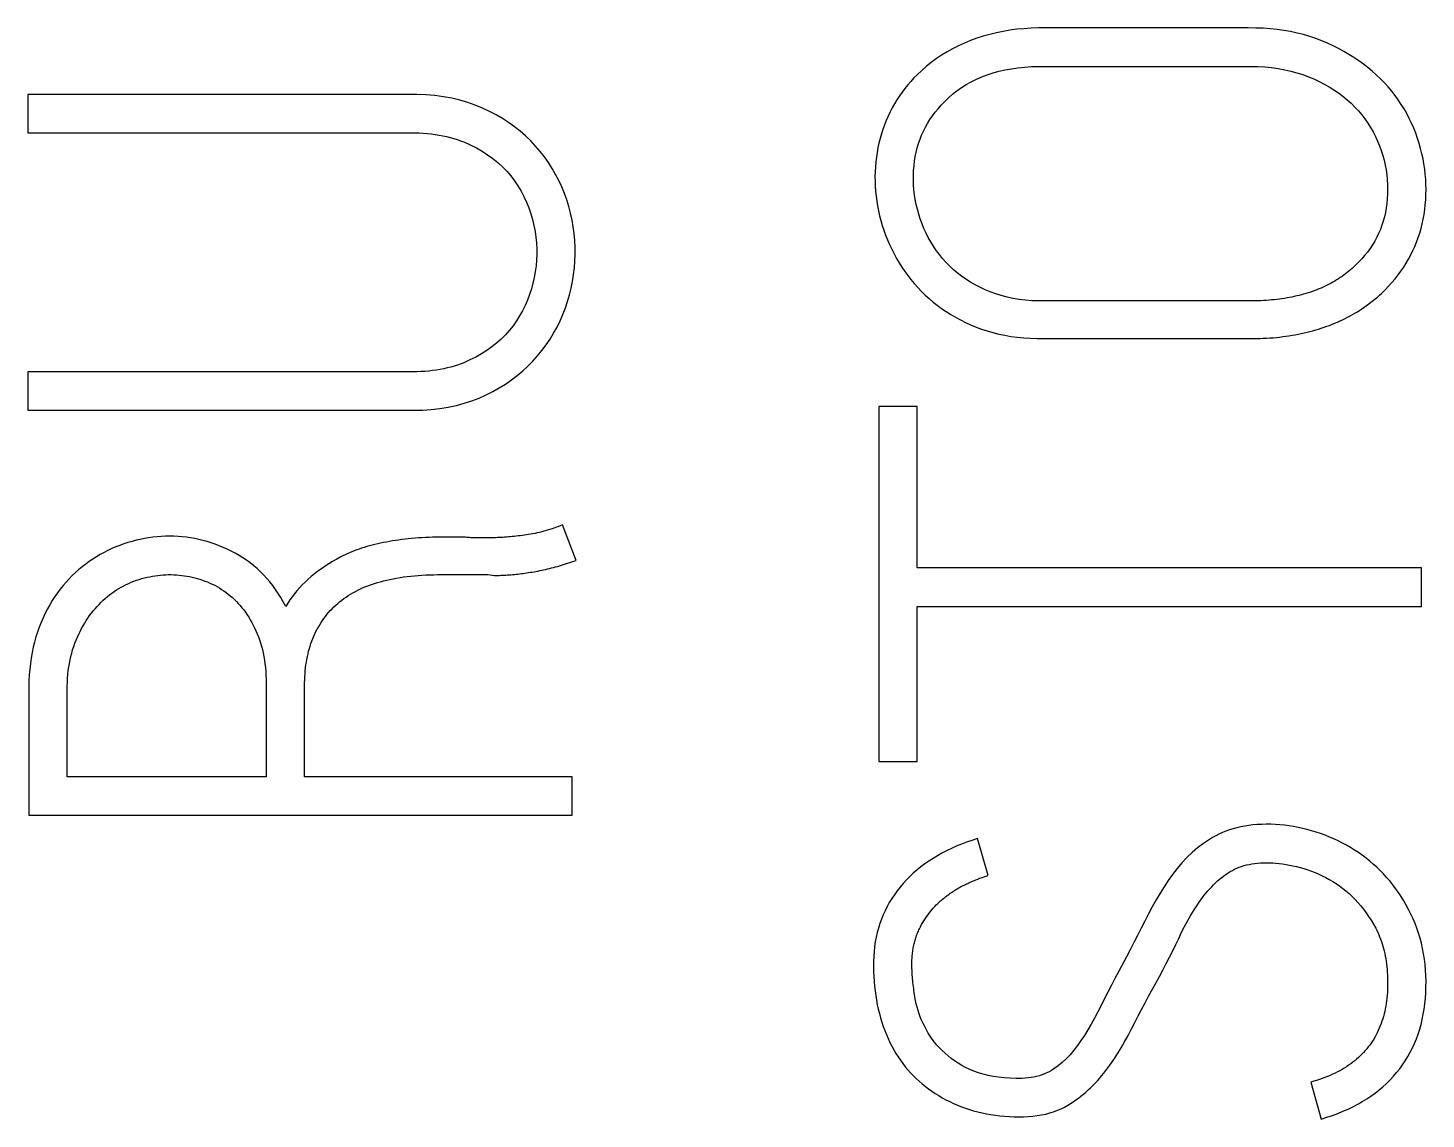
# Model space of a CAD drawing. Header units: inches. Extents: x 9000 to 22395, y 8106 to 17135.
# Drawn here: x 10072.52 to 10081.67, y 8422.01 to 8429.14 of the extents above; entities that cross this region are included whole.
import ezdxf

# ---------------------------------------------------------------- set-up
doc = ezdxf.new("R2010")
doc.units = ezdxf.units.IN
doc.header["$MEASUREMENT"] = 0
doc.layers.add('20500_FRONT_O_LABELING', color=7, linetype='Continuous')

# ---------------------------------------------------------------- blocks, each defined once
blk = doc.blocks.new('A$C21A67833')
at = {"layer": '20500_FRONT_O_LABELING', "linetype": 'Continuous'}
for p, q in [((8.3647, 59.7826), (7.2477, 59.7826)), ((7.2477, 59.7826), (7.2477, 59.6695)), ((10.2382, 59.0636), (10.8442, 59.0636)), ((8.3806, 58.9657), (7.2477, 58.9657)), ((7.2477, 58.9657), (7.2477, 58.8526)), ((9.8654, 58.8636), (9.7523, 58.8636)), ((9.7523, 58.8636), (9.7523, 57.8185)), ((9.8654, 58.3887), (9.8654, 58.8636)), ((7.2477, 58.8526), (8.3817, 58.8526)), ((8.8611, 58.4108), (8.8211, 58.5152)), ((8.4546, 58.3689), (8.6013, 58.3689)), ((8.6013, 58.3689), (8.6215, 58.3666)), ((11.35, 58.3887), (9.8654, 58.3887)), ((11.35, 58.2756), (11.35, 58.3887)), ((9.8654, 58.2756), (11.35, 58.2756)), ((9.8654, 57.8185), (9.8654, 58.2756)), ((7.9489, 58.0499), (7.9489, 57.774)), ((7.25, 58.0208), (7.25, 57.6609)), ((7.3631, 57.774), (7.3631, 58.0292)), ((9.7523, 57.8185), (9.8654, 57.8185)), ((7.9489, 57.774), (7.3631, 57.774)), ((8.85, 57.774), (8.062, 57.774)), ((8.85, 57.6609), (8.85, 57.774)), ((7.25, 57.6609), (8.85, 57.6609)), ((10.0741, 57.4831), (10.0429, 57.592)), ((11.024, 56.8752), (11.0548, 56.7666))]:
    blk.add_line(p, q, dxfattribs=at)
for points in [[(10.8401, 59.978), (10.2671, 59.978), (10.2231, 59.9779), (10.2014, 59.9773), (10.1801, 59.9759), (10.1591, 59.974), (10.1385, 59.9713), (10.1183, 59.968), (10.0984, 59.9639), (10.0788, 59.9592), (10.0596, 59.9539), (10.0408, 59.9478), (10.0223, 59.941), (10.0042, 59.9336), (9.9867, 59.9256), (9.9697, 59.917), (9.9533, 59.9079), (9.9373, 59.8981), (9.9219, 59.8877), (9.907, 59.8768), (9.8926, 59.8653), (9.8787, 59.8532), (9.8654, 59.8405)], [(11.2323, 59.1968), (11.243, 59.2073), (11.2532, 59.2179), (11.263, 59.2287), (11.2723, 59.2398), (11.2812, 59.251), (11.2896, 59.2624), (11.2975, 59.2741), (11.305, 59.2859), (11.312, 59.2979), (11.3186, 59.3101), (11.3248, 59.3226), (11.3305, 59.3352), (11.3357, 59.348), (11.3405, 59.361), (11.3448, 59.3743), (11.3487, 59.3877), (11.3521, 59.4013), (11.355, 59.4151), (11.3575, 59.4291), (11.3596, 59.4433), (11.3612, 59.4577), (11.3624, 59.4723), (11.3631, 59.4872), (11.3633, 59.5022), (11.3631, 59.5173), (11.3624, 59.5324), (11.3612, 59.5475), (11.3594, 59.5626), (11.3572, 59.5777), (11.3545, 59.5928), (11.3512, 59.6079), (11.3474, 59.6229), (11.3431, 59.638), (11.3383, 59.653), (11.3329, 59.6679), (11.327, 59.6828), (11.3207, 59.6974), (11.3138, 59.7118), (11.3064, 59.7259), (11.2986, 59.7397), (11.2903, 59.7532), (11.2814, 59.7665), (11.272, 59.7794), (11.2622, 59.792), (11.2518, 59.8044), (11.2408, 59.8164), (11.2294, 59.8281), (11.2174, 59.8395), (11.205, 59.8505), (11.1922, 59.8612), (11.1789, 59.8714), (11.1651, 59.8813), (11.1509, 59.8909), (11.1363, 59.9), (11.1212, 59.9089), (11.1056, 59.9173), (11.0896, 59.9254), (11.0731, 59.9331), (11.0562, 59.9404), (11.0388, 59.947), (11.021, 59.953), (11.0027, 59.9584), (10.984, 59.9631), (10.9648, 59.9672), (10.9451, 59.9706), (10.925, 59.9733), (10.9045, 59.9755), (10.8835, 59.9769), (10.862, 59.9778), (10.8401, 59.978)], [(9.9454, 59.7605), (9.9571, 59.7721), (9.9694, 59.783), (9.9823, 59.7932), (9.9957, 59.8028), (10.0098, 59.8117), (10.0244, 59.8198), (10.0396, 59.8273), (10.0553, 59.8341), (10.0717, 59.8403), (10.0886, 59.8457), (10.1061, 59.8505), (10.1242, 59.8546), (10.1428, 59.858), (10.1621, 59.8607), (10.1819, 59.8628), (10.2023, 59.8641), (10.2232, 59.8648), (10.2447, 59.8649)], [(10.2447, 59.8649), (10.8473, 59.8649), (10.8684, 59.8644), (10.889, 59.8632), (10.9089, 59.8612), (10.9283, 59.8586), (10.9472, 59.8552), (10.9654, 59.8511), (10.9832, 59.8463), (11.0004, 59.8408), (11.017, 59.8346), (11.0331, 59.8278), (11.0487, 59.8205), (11.0638, 59.8128), (11.0783, 59.8045), (11.0922, 59.7958), (11.1056, 59.7866), (11.1185, 59.777), (11.1307, 59.7668), (11.1425, 59.7563), (11.1536, 59.7452), (11.1642, 59.7339), (11.1741, 59.7222), (11.1834, 59.7102), (11.1921, 59.6978), (11.2002, 59.6852), (11.2076, 59.6722), (11.2145, 59.6588), (11.2207, 59.6452), (11.2263, 59.6312), (11.2313, 59.6171), (11.2357, 59.6029), (11.2396, 59.5888), (11.2428, 59.5746), (11.2455, 59.5603), (11.2475, 59.5461), (11.249, 59.5318), (11.2499, 59.5175), (11.2502, 59.5033), (11.2499, 59.4891), (11.2492, 59.4752), (11.2478, 59.4616), (11.246, 59.4482), (11.2436, 59.4351), (11.2407, 59.4222), (11.2373, 59.4096), (11.2333, 59.3973), (11.2288, 59.3852), (11.2238, 59.3734), (11.2183, 59.3619), (11.2122, 59.3506), (11.2056, 59.3395), (11.1985, 59.3288), (11.1908, 59.3182), (11.1826, 59.308), (11.1739, 59.298), (11.1647, 59.2882), (11.155, 59.2788)], [(9.8654, 59.8405), (9.8558, 59.8308), (9.8465, 59.8208), (9.8376, 59.8105), (9.829, 59.8), (9.8208, 59.7892), (9.813, 59.7781), (9.8056, 59.7667), (9.7985, 59.7551), (9.7918, 59.7431), (9.7855, 59.7309), (9.7796, 59.7184), (9.7741, 59.7057), (9.769, 59.6927), (9.7643, 59.6795), (9.76, 59.6663), (9.7562, 59.6529), (9.7528, 59.6393), (9.7499, 59.6257), (9.7474, 59.6119), (9.7453, 59.598), (9.7436, 59.5839), (9.7424, 59.5697), (9.7416, 59.5554), (9.7412, 59.541), (9.7413, 59.5264), (9.7419, 59.5119), (9.7429, 59.4974), (9.7443, 59.483), (9.7462, 59.4685), (9.7486, 59.4541), (9.7514, 59.4397), (9.7547, 59.4254), (9.7584, 59.411), (9.7626, 59.3967), (9.7673, 59.3825), (9.7724, 59.3682), (9.778, 59.3541), (9.7839, 59.3402), (9.7903, 59.3265), (9.7972, 59.313), (9.8044, 59.2998), (9.8121, 59.2868), (9.8202, 59.2741), (9.8287, 59.2616), (9.8377, 59.2493), (9.8471, 59.2373), (9.8569, 59.2255), (9.8672, 59.214), (9.8778, 59.2028), (9.8889, 59.1919), (9.9004, 59.1815), (9.9123, 59.1714), (9.9247, 59.1617), (9.9374, 59.1523), (9.9506, 59.1434), (9.9642, 59.1348), (9.9782, 59.1266), (9.9926, 59.1188), (10.0075, 59.1113), (10.0228, 59.1042), (10.0386, 59.0976), (10.0547, 59.0916), (10.0713, 59.0861), (10.0882, 59.0813), (10.1056, 59.077), (10.1234, 59.0733), (10.1415, 59.0703), (10.1601, 59.0677), (10.179, 59.0658), (10.1984, 59.0645), (10.2181, 59.0637), (10.2382, 59.0636)], [(8.3817, 58.8526), (8.4087, 58.8534), (8.435, 58.8553), (8.4605, 58.8582), (8.4851, 58.8621), (8.509, 58.8672), (8.532, 58.8733), (8.5542, 58.8804), (8.5757, 58.8887), (8.5963, 58.8979), (8.6162, 58.9079), (8.6353, 58.9186), (8.6537, 58.93), (8.6712, 58.9421), (8.6881, 58.9549), (8.7042, 58.9684), (8.7195, 58.9826), (8.734, 58.9975), (8.7478, 59.0131), (8.7609, 59.0291), (8.7731, 59.0455), (8.7846, 59.0625), (8.7952, 59.0798), (8.8051, 59.0977), (8.8141, 59.116), (8.8223, 59.1347), (8.8297, 59.1539), (8.8362, 59.1733), (8.8419, 59.1929), (8.8468, 59.2125), (8.8509, 59.2322), (8.8541, 59.252), (8.8565, 59.272), (8.858, 59.292), (8.8587, 59.3121), (8.8586, 59.3324), (8.8576, 59.3525), (8.8558, 59.3726), (8.8531, 59.3927), (8.8495, 59.4126), (8.8451, 59.4324), (8.8399, 59.4522), (8.8338, 59.4717), (8.8268, 59.4912), (8.8191, 59.5103), (8.8104, 59.5289), (8.801, 59.5471), (8.7908, 59.5647), (8.7798, 59.5819), (8.7679, 59.5986), (8.7553, 59.6148), (8.7418, 59.6305), (8.7276, 59.6456), (8.7126, 59.6601), (8.6968, 59.6739), (8.6802, 59.687), (8.6628, 59.6994), (8.6447, 59.7112), (8.6257, 59.7222), (8.606, 59.7326), (8.5855, 59.7423), (8.5643, 59.7511), (8.5422, 59.7588), (8.5193, 59.7655), (8.4956, 59.771), (8.471, 59.7755), (8.4457, 59.7789), (8.4195, 59.7812), (8.3925, 59.7824), (8.3647, 59.7826)], [(10.8442, 59.1744), (10.2423, 59.1744), (10.2223, 59.1745), (10.2028, 59.1753), (10.1838, 59.1768), (10.1653, 59.1791), (10.1474, 59.182), (10.1299, 59.1857), (10.113, 59.1901), (10.0965, 59.1952), (10.0806, 59.2011), (10.0651, 59.2076), (10.0502, 59.2146), (10.0357, 59.2222), (10.0219, 59.2302), (10.0085, 59.2388), (9.9957, 59.2478), (9.9834, 59.2572), (9.9717, 59.2672), (9.9606, 59.2776), (9.95, 59.2885), (9.94, 59.2997), (9.9306, 59.3113), (9.9216, 59.3233), (9.9133, 59.3355), (9.9055, 59.3481), (9.8982, 59.3611), (9.8915, 59.3743), (9.8853, 59.3879), (9.8796, 59.4018), (9.8746, 59.416), (9.87, 59.4301), (9.8661, 59.4444), (9.8627, 59.4586), (9.8599, 59.4729), (9.8577, 59.4872), (9.856, 59.5015), (9.8549, 59.5158), (9.8544, 59.5301), (9.8544, 59.5444), (9.855, 59.5585), (9.8561, 59.5723), (9.8577, 59.5859), (9.8599, 59.5993), (9.8625, 59.6124), (9.8657, 59.6252), (9.8695, 59.6378), (9.8737, 59.6502), (9.8785, 59.6623), (9.8838, 59.6742), (9.8896, 59.6858), (9.896, 59.6972), (9.9029, 59.7084), (9.9103, 59.7193), (9.9183, 59.73), (9.9268, 59.7404), (9.9358, 59.7506), (9.9454, 59.7605)], [(7.2477, 59.6695), (8.3741, 59.6695), (8.3868, 59.6694), (8.3992, 59.669), (8.4114, 59.6683), (8.4234, 59.6673), (8.4352, 59.6661), (8.4467, 59.6646), (8.458, 59.6627), (8.4691, 59.6607), (8.48, 59.6583), (8.4906, 59.6557), (8.501, 59.6527), (8.5112, 59.6496), (8.5211, 59.6461), (8.5309, 59.6424), (8.5497, 59.6341), (8.5677, 59.6251), (8.5847, 59.6154), (8.6009, 59.605), (8.6163, 59.5938), (8.6307, 59.582), (8.6443, 59.5694), (8.657, 59.5561), (8.6689, 59.5423), (8.6799, 59.5279), (8.6901, 59.513), (8.6994, 59.4976), (8.7079, 59.4817), (8.7154, 59.4653), (8.7221, 59.4484), (8.7279, 59.4311), (8.7329, 59.4138), (8.737, 59.3965), (8.7404, 59.3793), (8.7429, 59.3622), (8.7446, 59.3451), (8.7455, 59.3281), (8.7456, 59.3112), (8.7449, 59.2942), (8.7434, 59.2774), (8.7412, 59.2605), (8.7382, 59.2437), (8.7344, 59.2269), (8.7298, 59.2102), (8.7244, 59.1935), (8.7183, 59.177), (8.7113, 59.161), (8.7036, 59.1455), (8.6951, 59.1304), (8.6858, 59.1158), (8.6757, 59.1017), (8.6649, 59.0881), (8.6532, 59.0749), (8.6407, 59.0623), (8.6274, 59.0504), (8.6133, 59.0392), (8.5984, 59.0286), (8.5827, 59.0187), (8.5662, 59.0094), (8.5489, 59.0007), (8.5307, 58.9928), (8.5118, 58.9858), (8.502, 58.9827), (8.4921, 58.9799), (8.4819, 58.9773), (8.4715, 58.975), (8.4609, 58.9729), (8.45, 58.9711), (8.439, 58.9696), (8.4278, 58.9683), (8.4163, 58.9673), (8.4046, 58.9665), (8.3927, 58.966), (8.3806, 58.9657)], [(11.155, 59.2788), (11.1504, 59.2745), (11.1457, 59.2702), (11.141, 59.2661), (11.1362, 59.2621), (11.1313, 59.2582), (11.1263, 59.2543), (11.1213, 59.2505), (11.1161, 59.2469), (11.1109, 59.2433), (11.1056, 59.2398), (11.1002, 59.2364), (11.0947, 59.2331), (11.0892, 59.2299), (11.0836, 59.2268), (11.0779, 59.2237), (11.0721, 59.2208), (11.0662, 59.2179), (11.0603, 59.2152), (11.0542, 59.2125), (11.0481, 59.2099), (11.0419, 59.2074), (11.0356, 59.205), (11.0293, 59.2027), (11.0229, 59.2005), (11.0163, 59.1984), (11.0097, 59.1963), (11.0031, 59.1944), (10.9963, 59.1925), (10.9895, 59.1908), (10.9825, 59.1891), (10.9755, 59.1875), (10.9685, 59.186), (10.9613, 59.1846), (10.9541, 59.1833), (10.9467, 59.1821), (10.9393, 59.1809), (10.9318, 59.1799), (10.9243, 59.1789), (10.9166, 59.1781), (10.9089, 59.1773), (10.9011, 59.1766), (10.8932, 59.176), (10.8852, 59.1755), (10.8772, 59.1751), (10.8691, 59.1748), (10.8609, 59.1746), (10.8526, 59.1745), (10.8442, 59.1744)], [(10.8442, 59.0636), (10.8543, 59.0636), (10.8643, 59.0638), (10.8743, 59.0641), (10.8841, 59.0645), (10.8939, 59.065), (10.9036, 59.0657), (10.9132, 59.0664), (10.9227, 59.0673), (10.9321, 59.0683), (10.9415, 59.0694), (10.9507, 59.0706), (10.9599, 59.0719), (10.969, 59.0734), (10.978, 59.0749), (10.9869, 59.0766), (10.9957, 59.0784), (11.0045, 59.0803), (11.0131, 59.0823), (11.0217, 59.0845), (11.0302, 59.0867), (11.0386, 59.0891), (11.0469, 59.0916), (11.0551, 59.0942), (11.0632, 59.0969), (11.0713, 59.0998), (11.0793, 59.1027), (11.0871, 59.1058), (11.0949, 59.109), (11.1026, 59.1123), (11.1102, 59.1157), (11.1178, 59.1192), (11.1252, 59.1229), (11.1325, 59.1266), (11.1398, 59.1305), (11.147, 59.1345), (11.1541, 59.1386), (11.1611, 59.1428), (11.168, 59.1471), (11.1748, 59.1516), (11.1816, 59.1562), (11.1882, 59.1608), (11.1948, 59.1656), (11.2013, 59.1706), (11.2076, 59.1756), (11.2139, 59.1807), (11.2202, 59.186), (11.2263, 59.1914), (11.2323, 59.1968)], [(8.8211, 58.5152), (8.8141, 58.5125), (8.8072, 58.5099), (8.8003, 58.5074), (8.7935, 58.5051), (8.7867, 58.5029), (8.78, 58.5008), (8.7733, 58.4988), (8.7666, 58.4969), (8.7601, 58.4951), (8.7535, 58.4934), (8.747, 58.4919), (8.7406, 58.4904), (8.7342, 58.4891), (8.7279, 58.4879), (8.7216, 58.4868), (8.7154, 58.4858), (8.7092, 58.4849), (8.7031, 58.4841), (8.697, 58.4834), (8.6911, 58.4827), (8.6852, 58.482), (8.6793, 58.4814), (8.6735, 58.4809), (8.6678, 58.4804), (8.6622, 58.4799), (8.6566, 58.4794), (8.651, 58.4791), (8.6456, 58.4787), (8.6402, 58.4784), (8.6348, 58.4781), (8.6296, 58.4779), (8.6244, 58.4777), (8.6192, 58.4776), (8.6141, 58.4775), (8.6091, 58.4775)], [(8.0064, 58.2756), (7.9994, 58.2887), (7.992, 58.3014), (7.9844, 58.3136), (7.9764, 58.3254), (7.9681, 58.3367), (7.9596, 58.3476), (7.9507, 58.358), (7.9415, 58.368), (7.9321, 58.3776), (7.9223, 58.3867), (7.9123, 58.3953), (7.9019, 58.4035), (7.8913, 58.4113), (7.8804, 58.4187), (7.8692, 58.4256), (7.8577, 58.432), (7.8461, 58.4381), (7.8343, 58.4438), (7.8226, 58.4491), (7.8108, 58.4539), (7.7989, 58.4584), (7.787, 58.4625), (7.775, 58.4662), (7.763, 58.4696), (7.7509, 58.4725), (7.7388, 58.475), (7.7266, 58.4771), (7.7143, 58.4789), (7.7021, 58.4803), (7.6897, 58.4812), (7.6773, 58.4818), (7.6649, 58.482), (7.6524, 58.4818), (7.64, 58.4813), (7.6276, 58.4803), (7.6153, 58.479), (7.603, 58.4773), (7.5907, 58.4752), (7.5785, 58.4728), (7.5663, 58.47), (7.5542, 58.4668), (7.5421, 58.4633), (7.5301, 58.4593), (7.5181, 58.455), (7.5062, 58.4504), (7.4945, 58.4454), (7.483, 58.44), (7.4716, 58.4343), (7.4605, 58.4282), (7.4495, 58.4217), (7.4387, 58.4149), (7.4282, 58.4077), (7.4178, 58.4002), (7.4076, 58.3923), (7.3977, 58.384), (7.3879, 58.3753), (7.3783, 58.3663), (7.369, 58.3568), (7.36, 58.3471), (7.3512, 58.3369), (7.3428, 58.3264), (7.3347, 58.3155), (7.3268, 58.3042), (7.3193, 58.2925), (7.3121, 58.2804), (7.3052, 58.268), (7.2986, 58.2552), (7.2924, 58.2419), (7.2864, 58.2283), (7.2809, 58.2143), (7.2758, 58.2), (7.2712, 58.1854), (7.267, 58.1704), (7.2633, 58.1551), (7.26, 58.1395), (7.2572, 58.1235), (7.2548, 58.1072), (7.2529, 58.0906), (7.2515, 58.0737), (7.2506, 58.0564), (7.2501, 58.0387), (7.25, 58.0208)], [(8.5282, 58.4797), (8.483, 58.4797), (8.4717, 58.4797), (8.4607, 58.4795), (8.4497, 58.4793), (8.4389, 58.479), (8.4283, 58.4786), (8.4178, 58.4781), (8.4074, 58.4775), (8.3972, 58.4768), (8.3871, 58.476), (8.3772, 58.4751), (8.3674, 58.4742), (8.3577, 58.4731), (8.3482, 58.472), (8.3388, 58.4708), (8.3296, 58.4694), (8.3205, 58.468), (8.3116, 58.4665), (8.3028, 58.4649), (8.2941, 58.4632), (8.2856, 58.4615), (8.2772, 58.4596), (8.269, 58.4577), (8.2609, 58.4556), (8.253, 58.4535), (8.2452, 58.4513), (8.2375, 58.449), (8.23, 58.4465), (8.2226, 58.4441), (8.2154, 58.4415), (8.2083, 58.4388), (8.2013, 58.436), (8.1945, 58.4332), (8.1878, 58.4303), (8.1813, 58.4272), (8.1749, 58.4241), (8.1687, 58.4209), (8.1565, 58.4143), (8.1447, 58.4076), (8.1333, 58.4006), (8.1222, 58.3935), (8.1116, 58.3862), (8.1012, 58.3788), (8.0913, 58.3711), (8.0818, 58.3633), (8.0726, 58.3553), (8.0637, 58.3472), (8.0553, 58.3388), (8.0472, 58.3303), (8.0395, 58.3216), (8.0321, 58.3128), (8.0252, 58.3037), (8.0186, 58.2945), (8.0123, 58.2852), (8.0064, 58.2756)], [(8.6091, 58.4775), (8.5678, 58.4775), (8.5596, 58.4775), (8.5516, 58.4777), (8.5476, 58.4779), (8.5436, 58.4782), (8.5397, 58.4785), (8.5358, 58.4788), (8.532, 58.4792), (8.5282, 58.4797)], [(8.6215, 58.3666), (8.6261, 58.3666), (8.6308, 58.3667), (8.6355, 58.3668), (8.6402, 58.367), (8.645, 58.3672), (8.6498, 58.3674), (8.6547, 58.3677), (8.6596, 58.368), (8.6645, 58.3684), (8.6695, 58.3688), (8.6745, 58.3692), (8.6796, 58.3697), (8.6847, 58.3702), (8.6898, 58.3708), (8.695, 58.3714), (8.7002, 58.372), (8.7054, 58.3727), (8.7107, 58.3734), (8.716, 58.3742), (8.7214, 58.375), (8.7268, 58.3758), (8.7322, 58.3767), (8.7377, 58.3776), (8.7432, 58.3786), (8.7488, 58.3796), (8.7544, 58.3807), (8.76, 58.3819), (8.7656, 58.3831), (8.7713, 58.3844), (8.777, 58.3857), (8.7828, 58.3871), (8.7886, 58.3886), (8.7945, 58.3901), (8.8003, 58.3917), (8.8062, 58.3933), (8.8122, 58.395), (8.8182, 58.3968), (8.8242, 58.3986), (8.8302, 58.4005), (8.8363, 58.4024), (8.8425, 58.4044), (8.8486, 58.4065), (8.8548, 58.4086), (8.8611, 58.4108)], [(7.3631, 58.0292), (7.3633, 58.041), (7.3637, 58.0527), (7.3643, 58.0641), (7.3653, 58.0754), (7.3665, 58.0864), (7.3679, 58.0972), (7.3697, 58.1078), (7.3717, 58.1181), (7.374, 58.1283), (7.3765, 58.1382), (7.3793, 58.148), (7.3824, 58.1575), (7.3858, 58.1668), (7.3894, 58.1758), (7.3932, 58.1847), (7.3972, 58.1933), (7.4013, 58.2017), (7.4056, 58.21), (7.4101, 58.218), (7.4147, 58.2258), (7.4194, 58.2335), (7.4243, 58.2409), (7.4293, 58.2482), (7.4345, 58.2552), (7.4399, 58.2621), (7.4454, 58.2687), (7.4511, 58.2752), (7.4569, 58.2815), (7.4629, 58.2876), (7.4689, 58.2935), (7.4752, 58.2991), (7.4815, 58.3046), (7.488, 58.3098), (7.4946, 58.3147), (7.5013, 58.3195), (7.5082, 58.324), (7.5152, 58.3283), (7.5223, 58.3324), (7.5295, 58.3362), (7.5369, 58.3399), (7.5444, 58.3433), (7.552, 58.3465), (7.5597, 58.3494), (7.5674, 58.3522), (7.5752, 58.3548), (7.583, 58.3571), (7.5908, 58.3593), (7.5986, 58.3612), (7.6064, 58.3629), (7.6142, 58.3644), (7.6221, 58.3657), (7.6299, 58.3668), (7.6378, 58.3676), (7.6456, 58.3682), (7.6535, 58.3687), (7.6614, 58.3689), (7.6692, 58.3689), (7.6771, 58.3686), (7.6849, 58.3682), (7.6926, 58.3676), (7.7004, 58.3668), (7.7081, 58.3658), (7.7157, 58.3645), (7.7234, 58.3631), (7.731, 58.3615), (7.7386, 58.3596), (7.7461, 58.3576), (7.7536, 58.3553), (7.7611, 58.3529), (7.7686, 58.3502), (7.776, 58.3474), (7.7833, 58.3443), (7.7904, 58.341), (7.7974, 58.3375), (7.8043, 58.3338), (7.8111, 58.3298), (7.8178, 58.3256), (7.8243, 58.3212), (7.8308, 58.3166), (7.8371, 58.3118), (7.8433, 58.3067), (7.8494, 58.3014), (7.8553, 58.2959), (7.8612, 58.2902), (7.8669, 58.2842), (7.8724, 58.278), (7.8778, 58.2716), (7.883, 58.265), (7.888, 58.2582), (7.8929, 58.2511), (7.8976, 58.2438), (7.9021, 58.2363), (7.9065, 58.2285), (7.9107, 58.2205), (7.9148, 58.2123), (7.9187, 58.2039), (7.9224, 58.1952), (7.926, 58.1863), (7.9293, 58.1772), (7.9324, 58.1678), (7.9352, 58.1582), (7.9378, 58.1484), (7.94, 58.1383), (7.9421, 58.1281), (7.9438, 58.1176), (7.9453, 58.1068), (7.9466, 58.0959), (7.9475, 58.0847), (7.9482, 58.0733), (7.9487, 58.0617), (7.9489, 58.0499)], [(8.062, 57.774), (8.062, 58.0323), (8.0621, 58.0507), (8.0623, 58.0597), (8.0627, 58.0686), (8.0633, 58.0774), (8.0641, 58.0861), (8.065, 58.0947), (8.0661, 58.1031), (8.0673, 58.1114), (8.0687, 58.1196), (8.0703, 58.1277), (8.0721, 58.1356), (8.074, 58.1434), (8.0761, 58.1511), (8.0784, 58.1587), (8.0808, 58.1662), (8.0834, 58.1735), (8.0862, 58.1807), (8.0892, 58.1878), (8.0923, 58.1947), (8.0956, 58.2015), (8.0991, 58.2082), (8.1027, 58.2148), (8.1065, 58.2213), (8.1105, 58.2276), (8.1146, 58.2338), (8.1189, 58.2399), (8.1234, 58.2459), (8.128, 58.2517), (8.1328, 58.2575), (8.1378, 58.263), (8.143, 58.2685), (8.1483, 58.2739), (8.1538, 58.2791), (8.1595, 58.2842), (8.1653, 58.2892), (8.1714, 58.294), (8.1776, 58.2986), (8.1841, 58.3031), (8.1907, 58.3075), (8.1975, 58.3117), (8.2045, 58.3158), (8.2117, 58.3197), (8.2191, 58.3235), (8.2267, 58.3271), (8.2345, 58.3306), (8.2425, 58.3339), (8.2507, 58.337), (8.259, 58.3401), (8.2676, 58.3429), (8.2763, 58.3456), (8.2853, 58.3482), (8.2944, 58.3506), (8.3037, 58.3529), (8.3133, 58.355), (8.323, 58.357), (8.3329, 58.3588), (8.343, 58.3605), (8.3533, 58.362), (8.3638, 58.3634), (8.3745, 58.3646), (8.3853, 58.3656), (8.3964, 58.3666), (8.4076, 58.3673), (8.4191, 58.3679), (8.4307, 58.3684), (8.4426, 58.3687), (8.4546, 58.3689)], [(11.0548, 56.7666), (11.0715, 56.7718), (11.0877, 56.7773), (11.1035, 56.7831), (11.1188, 56.7894), (11.1337, 56.7959), (11.1481, 56.8029), (11.1621, 56.8102), (11.1756, 56.8179), (11.1886, 56.8259), (11.2012, 56.8343), (11.2133, 56.8431), (11.225, 56.8522), (11.2363, 56.8617), (11.2471, 56.8715), (11.2574, 56.8818), (11.2673, 56.8924), (11.2768, 56.9033), (11.2858, 56.9146), (11.2943, 56.9263), (11.3023, 56.9383), (11.3098, 56.9505), (11.3169, 56.9631), (11.3234, 56.976), (11.3295, 56.9892), (11.335, 57.0027), (11.3401, 57.0165), (11.3446, 57.0307), (11.3487, 57.0451), (11.3523, 57.0599), (11.3553, 57.075), (11.3579, 57.0903), (11.36, 57.106), (11.3616, 57.1221), (11.3626, 57.1384), (11.3632, 57.155), (11.3633, 57.1719), (11.3629, 57.1887), (11.362, 57.2052), (11.3605, 57.2215), (11.3586, 57.2375), (11.3562, 57.2532), (11.3533, 57.2687), (11.3498, 57.284), (11.3459, 57.2989), (11.3415, 57.3136), (11.3366, 57.3281), (11.3311, 57.3423), (11.3252, 57.3563), (11.3188, 57.37), (11.3121, 57.3833), (11.305, 57.3964), (11.2977, 57.409), (11.29, 57.4214), (11.2821, 57.4333), (11.2739, 57.445), (11.2653, 57.4563), (11.2565, 57.4673), (11.2473, 57.4779), (11.2379, 57.4882), (11.2282, 57.4982), (11.2182, 57.5078), (11.2079, 57.5171), (11.1974, 57.526), (11.1866, 57.5346), (11.1757, 57.5429), (11.1644, 57.5508), (11.153, 57.5584), (11.1413, 57.5656), (11.1294, 57.5725), (11.1172, 57.579), (11.1048, 57.5853), (11.0922, 57.5911), (11.0794, 57.5967), (11.0663, 57.6019), (11.0531, 57.6067), (11.0399, 57.6112), (11.0266, 57.6153), (11.0134, 57.6189), (11.0001, 57.6222), (10.9867, 57.6251), (10.9734, 57.6276), (10.96, 57.6297), (10.9466, 57.6314), (10.9332, 57.6327), (10.9198, 57.6336), (10.9063, 57.6341), (10.8928, 57.6342), (10.8796, 57.634), (10.8666, 57.6333), (10.8539, 57.6322), (10.8416, 57.6308), (10.8295, 57.629), (10.8178, 57.6267), (10.8064, 57.6241), (10.7952, 57.6211), (10.7844, 57.6177), (10.7739, 57.6139), (10.7637, 57.6097), (10.7537, 57.6052), (10.7441, 57.6002), (10.7348, 57.5949), (10.7256, 57.5893), (10.7079, 57.5773), (10.691, 57.5645), (10.6747, 57.5507), (10.6593, 57.5359), (10.6445, 57.5203), (10.6306, 57.5039), (10.6173, 57.4866), (10.6045, 57.4687), (10.5921, 57.4503), (10.5802, 57.4312), (10.5686, 57.4115), (10.5574, 57.3913), (10.5466, 57.3705), (10.5359, 57.3493), (10.5252, 57.3281), (10.5143, 57.307), (10.5033, 57.2859), (10.4923, 57.2648), (10.4811, 57.2437)], [(10.0429, 57.592), (10.0267, 57.5868), (10.0109, 57.5814), (9.9955, 57.5756), (9.9805, 57.5694), (9.966, 57.563), (9.9518, 57.5562), (9.9381, 57.5491), (9.9248, 57.5416), (9.912, 57.5339), (9.8995, 57.5258), (9.8875, 57.5173), (9.8758, 57.5086), (9.8646, 57.4995), (9.8539, 57.4901), (9.8435, 57.4803), (9.8336, 57.4703), (9.824, 57.4599), (9.8149, 57.4491), (9.8063, 57.4381), (9.7982, 57.4269), (9.7905, 57.4154), (9.7834, 57.4037), (9.7768, 57.3918), (9.7707, 57.3796), (9.7651, 57.3672), (9.76, 57.3546), (9.7554, 57.3417), (9.7513, 57.3286), (9.7477, 57.3153), (9.7446, 57.3017), (9.742, 57.2879), (9.74, 57.2739), (9.7384, 57.2597), (9.7373, 57.2452), (9.7368, 57.2305), (9.7367, 57.2156), (9.737, 57.2009), (9.7376, 57.1863), (9.7385, 57.1719), (9.7397, 57.1577), (9.7413, 57.1437), (9.7432, 57.1299), (9.7454, 57.1164), (9.7479, 57.103), (9.7508, 57.0898), (9.754, 57.0768), (9.7575, 57.064), (9.7613, 57.0515), (9.7655, 57.0391), (9.77, 57.027), (9.7748, 57.0151), (9.7798, 57.0035), (9.7852, 56.9922), (9.7908, 56.9812), (9.7967, 56.9704), (9.8029, 56.9599), (9.8093, 56.9497), (9.8161, 56.9398), (9.8231, 56.9301), (9.8304, 56.9207), (9.8381, 56.9116), (9.846, 56.9028), (9.8542, 56.8942), (9.8626, 56.8859), (9.8714, 56.8779), (9.8803, 56.8701), (9.8895, 56.8626), (9.899, 56.8554), (9.9087, 56.8485), (9.9187, 56.8418), (9.9289, 56.8355), (9.9394, 56.8293), (9.9501, 56.8235), (9.9611, 56.818), (9.9723, 56.8127), (9.9837, 56.8077), (9.9954, 56.803), (10.0073, 56.7986), (10.0194, 56.7946), (10.0316, 56.7909), (10.0441, 56.7876), (10.0567, 56.7846), (10.0695, 56.782), (10.0826, 56.7797), (10.0958, 56.7777), (10.1091, 56.7761), (10.1227, 56.7749), (10.1365, 56.7739), (10.1504, 56.7734), (10.1646, 56.7731), (10.1787, 56.7733), (10.1925, 56.7739), (10.2059, 56.7751), (10.2189, 56.7767), (10.2315, 56.7788), (10.2437, 56.7814), (10.2556, 56.7845), (10.2671, 56.7882), (10.2782, 56.7923), (10.2889, 56.7969), (10.2992, 56.802), (10.3091, 56.8076)], [(10.7808, 57.4912), (10.7869, 57.495), (10.7933, 57.4985), (10.7998, 57.5018), (10.8065, 57.5048), (10.8134, 57.5076), (10.8205, 57.5101), (10.8278, 57.5124), (10.8353, 57.5144), (10.843, 57.5161), (10.851, 57.5176), (10.8591, 57.5188), (10.8674, 57.5198), (10.8759, 57.5205), (10.8846, 57.5209), (10.8935, 57.5211), (10.9026, 57.521), (10.9119, 57.5206), (10.9214, 57.5199), (10.9311, 57.519), (10.941, 57.5177), (10.9511, 57.5161), (10.9613, 57.5142), (10.9717, 57.512), (10.9823, 57.5095), (10.9931, 57.5067), (11.004, 57.5036), (11.015, 57.5001), (11.0259, 57.4963), (11.0367, 57.4922), (11.0473, 57.4876), (11.0578, 57.4827), (11.0682, 57.4775), (11.0784, 57.4718), (11.0885, 57.4658), (11.0985, 57.4595), (11.1083, 57.4527), (11.118, 57.4456), (11.1275, 57.4381), (11.1368, 57.4302), (11.1458, 57.4219), (11.1545, 57.4131), (11.163, 57.404), (11.1712, 57.3944), (11.1791, 57.3844), (11.1868, 57.374), (11.1943, 57.3632), (11.2014, 57.352), (11.2084, 57.3403), (11.2151, 57.3283), (11.2182, 57.3221), (11.2212, 57.3159), (11.2241, 57.3095), (11.2268, 57.3029), (11.2294, 57.2963), (11.2318, 57.2895), (11.234, 57.2826), (11.2361, 57.2756), (11.2381, 57.2685), (11.2399, 57.2613), (11.2416, 57.2539), (11.2431, 57.2464), (11.2445, 57.2388), (11.2457, 57.2311), (11.2468, 57.2233), (11.2477, 57.2153), (11.2485, 57.2072), (11.2491, 57.199), (11.2496, 57.1906), (11.2499, 57.1822), (11.2501, 57.1736), (11.2502, 57.1649), (11.2501, 57.1562), (11.2498, 57.1476), (11.2494, 57.1392), (11.2488, 57.1309), (11.248, 57.1227), (11.2471, 57.1146), (11.246, 57.1067), (11.2447, 57.0988), (11.2433, 57.0911), (11.2417, 57.0835), (11.2399, 57.0761), (11.238, 57.0687), (11.2359, 57.0615), (11.2336, 57.0544), (11.2312, 57.0474), (11.2286, 57.0406), (11.2258, 57.0338), (11.2229, 57.0272), (11.2198, 57.0207), (11.2165, 57.0144), (11.2131, 57.0081), (11.2095, 57.002), (11.2057, 56.996), (11.2018, 56.9901), (11.1977, 56.9844), (11.1934, 56.9788), (11.189, 56.9732), (11.1844, 56.9679), (11.1796, 56.9626), (11.1747, 56.9574), (11.1696, 56.9524), (11.1643, 56.9475), (11.1589, 56.9428), (11.1533, 56.9381), (11.1475, 56.9336), (11.1416, 56.9292), (11.1355, 56.9249), (11.1292, 56.9207), (11.1228, 56.9167), (11.1162, 56.9127), (11.1094, 56.9089), (11.1025, 56.9053), (11.0954, 56.9017), (11.0881, 56.8983), (11.0807, 56.895), (11.0731, 56.8918), (11.0653, 56.8887), (11.0574, 56.8857), (11.0493, 56.8829), (11.041, 56.8802), (11.0326, 56.8776), (11.024, 56.8752)], [(9.9307, 57.4057), (9.9339, 57.4085), (9.937, 57.4112), (9.9402, 57.4138), (9.9434, 57.4164), (9.9466, 57.419), (9.9498, 57.4215), (9.9531, 57.424), (9.9563, 57.4264), (9.9596, 57.4287), (9.9629, 57.4311), (9.9662, 57.4333), (9.9695, 57.4355), (9.9729, 57.4377), (9.9763, 57.4399), (9.9796, 57.4419), (9.983, 57.444), (9.9865, 57.446), (9.9899, 57.4479), (9.9933, 57.4498), (9.9968, 57.4517), (10.0003, 57.4535), (10.0038, 57.4552), (10.0073, 57.457), (10.0108, 57.4586), (10.0143, 57.4603), (10.0177, 57.4619), (10.0211, 57.4634), (10.0244, 57.4649), (10.0278, 57.4664), (10.0311, 57.4678), (10.0343, 57.4691), (10.0376, 57.4705), (10.0408, 57.4717), (10.044, 57.473), (10.0471, 57.4742), (10.0503, 57.4753), (10.0533, 57.4764), (10.0564, 57.4775), (10.0594, 57.4785), (10.0624, 57.4795), (10.0654, 57.4805), (10.0683, 57.4814), (10.0712, 57.4822), (10.0741, 57.4831)], [(10.5467, 57.1278), (10.5681, 57.1666), (10.5787, 57.1859), (10.5889, 57.2051), (10.5988, 57.224), (10.6084, 57.2428), (10.6177, 57.2614), (10.6266, 57.2799), (10.6352, 57.2983), (10.6438, 57.3162), (10.6526, 57.3336), (10.6617, 57.3505), (10.671, 57.3667), (10.6805, 57.3823), (10.6903, 57.3974), (10.6952, 57.4047), (10.7003, 57.4118), (10.7054, 57.4187), (10.7106, 57.4255), (10.7159, 57.4321), (10.7213, 57.4384), (10.7268, 57.4446), (10.7324, 57.4505), (10.7381, 57.4563), (10.7439, 57.4619), (10.7498, 57.4673), (10.7558, 57.4724), (10.7619, 57.4774), (10.7681, 57.4822), (10.7744, 57.4868), (10.7808, 57.4912)], [(9.8586, 57.1258), (9.8576, 57.1323), (9.8567, 57.1387), (9.8558, 57.1449), (9.8551, 57.151), (9.8543, 57.157), (9.8536, 57.1628), (9.853, 57.1686), (9.8524, 57.1741), (9.8519, 57.1796), (9.8515, 57.1849), (9.851, 57.1901), (9.8507, 57.1952), (9.8504, 57.2001), (9.8502, 57.2049), (9.85, 57.2095), (9.8499, 57.2141), (9.8498, 57.2185), (9.8498, 57.2227), (9.8498, 57.227), (9.8499, 57.2311), (9.8501, 57.2353), (9.8503, 57.2394), (9.8506, 57.2435), (9.8509, 57.2475), (9.8513, 57.2515), (9.8517, 57.2554), (9.8522, 57.2594), (9.8527, 57.2632), (9.8533, 57.2671), (9.854, 57.2709), (9.8547, 57.2746), (9.8554, 57.2784), (9.8563, 57.2821), (9.8571, 57.2857), (9.8581, 57.2893), (9.859, 57.2929), (9.8601, 57.2964), (9.8612, 57.2999), (9.8623, 57.3033), (9.8635, 57.3068), (9.8648, 57.3101), (9.8661, 57.3135), (9.8674, 57.3167), (9.8689, 57.32), (9.8703, 57.3232), (9.8719, 57.3264), (9.8751, 57.3326), (9.8784, 57.3387), (9.8818, 57.3446), (9.8853, 57.3504), (9.889, 57.3561), (9.8927, 57.3617), (9.8965, 57.3671), (9.9004, 57.3724), (9.9045, 57.3776), (9.9086, 57.3826), (9.9128, 57.3875), (9.9171, 57.3922), (9.9216, 57.3969), (9.9261, 57.4014), (9.9307, 57.4057)], [(10.4811, 57.2437), (10.4586, 57.2015), (10.4476, 57.1807), (10.437, 57.1602), (10.4266, 57.14), (10.397, 57.0817)], [(10.397, 57.0817), (10.3873, 57.0634), (10.3775, 57.0457), (10.3676, 57.0289), (10.3576, 57.0127), (10.3475, 56.9973), (10.3373, 56.9827), (10.3268, 56.9689), (10.3158, 56.956), (10.3044, 56.9441), (10.2926, 56.9331), (10.2803, 56.9231), (10.2675, 56.914), (10.261, 56.9098), (10.2542, 56.906), (10.2472, 56.9025), (10.24, 56.8993), (10.2326, 56.8965), (10.225, 56.8941), (10.2171, 56.8919), (10.2091, 56.8901), (10.2008, 56.8887), (10.1923, 56.8876), (10.1836, 56.8868), (10.1747, 56.8864), (10.1564, 56.8863), (10.1387, 56.887), (10.1216, 56.8881), (10.1052, 56.8899), (10.0893, 56.8922), (10.0742, 56.8951), (10.0597, 56.8986), (10.0458, 56.9026), (10.0326, 56.9072), (10.02, 56.9123), (10.0081, 56.918), (9.9968, 56.9243), (9.986, 56.931), (9.9757, 56.9379), (9.9659, 56.945), (9.9565, 56.9524), (9.9476, 56.96), (9.9391, 56.9679), (9.9311, 56.976), (9.9236, 56.9843), (9.9164, 56.9928), (9.9098, 57.0016), (9.9036, 57.0106), (9.8979, 57.0198), (9.8925, 57.0291), (9.8875, 57.0385), (9.8828, 57.0479), (9.8785, 57.0574), (9.8746, 57.067), (9.871, 57.0767), (9.8678, 57.0864), (9.865, 57.0961), (9.8625, 57.106), (9.8604, 57.1159), (9.8586, 57.1258)], [(10.3091, 56.8076), (10.3171, 56.8124), (10.3249, 56.8174), (10.3326, 56.8227), (10.3401, 56.8282), (10.3475, 56.8338), (10.3548, 56.8397), (10.362, 56.8458), (10.369, 56.8521), (10.3759, 56.8586), (10.3826, 56.8652), (10.3892, 56.8721), (10.3958, 56.8792), (10.4021, 56.8864), (10.4084, 56.8939), (10.4145, 56.9015), (10.4206, 56.9092), (10.4324, 56.9252), (10.4438, 56.9416), (10.4549, 56.9586), (10.4656, 56.9762), (10.476, 56.9942), (10.486, 57.0128), (10.4958, 57.0319), (10.5057, 57.051), (10.5157, 57.0702), (10.5259, 57.0893), (10.5363, 57.1085), (10.5467, 57.1278)]]:
    blk.add_lwpolyline(points, dxfattribs=at)

msp = doc.modelspace()

# ---------------------------------------------------------------- block references
at = {"xscale": 2.2218, "yscale": 2.2218, "zscale": 2.2218}
msp.add_blockref('A$C21A67833', (10056.4193, 8295.8821), dxfattribs=at)

doc.saveas('drawing.dxf')
